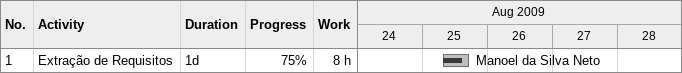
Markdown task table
| ID | Task | Duration | Start | Finish | Resources | % complete | Work (h) |
|---|---|---|---|---|---|---|---|
| 1 | Extração de Requisitos | 1d | 2009-08-25 | 2009-08-25 | Manoel da Silva Neto | 75 | 8 |
